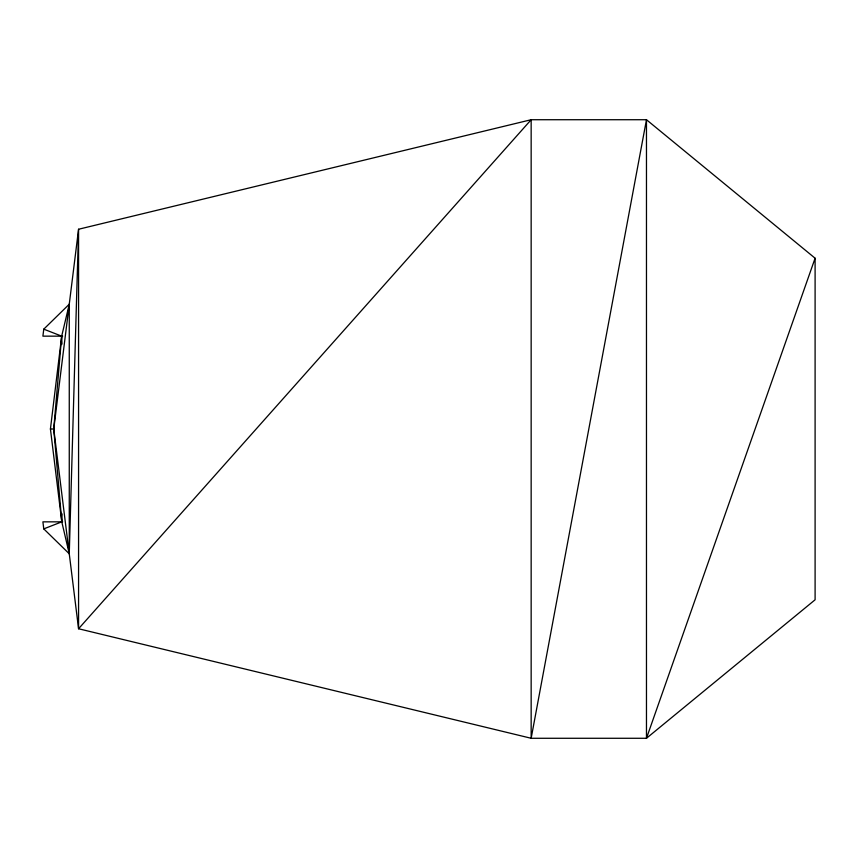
<?xml version="1.0" encoding="UTF-8"?>
<svg xmlns="http://www.w3.org/2000/svg" width="858" height="858" viewBox="0 0 858 858"><rect width="100%" height="100%" fill="white"/><g stroke="black" fill="none" stroke-linecap="round" stroke-linejoin="round"><path stroke-width="1.29" d="M62.655 521.846L42.9 521.846L43.769 528.882L69.262 553.785L61.787 521.846L62.087 513.888M43.769 528.882L61.787 521.846L53.754 429L61.679 336.154L69.262 304.215L43.769 329.161L42.9 336.154L62.655 336.154M61.787 521.846L50.429 429L61.679 336.154L43.769 329.161M53.754 429L78.571 229.247L531.156 119.723L646.471 119.723L815.1 258.215L815.1 599.785L646.471 738.277L531.156 738.277L78.571 628.753L53.754 429L50.429 429M815.1 258.215L646.471 738.277L646.471 119.723L531.156 738.277L531.156 119.723L78.571 628.753L78.571 229.247L69.262 553.785L69.262 304.215M61.679 336.154L61.99 344.112"/></g></svg>
